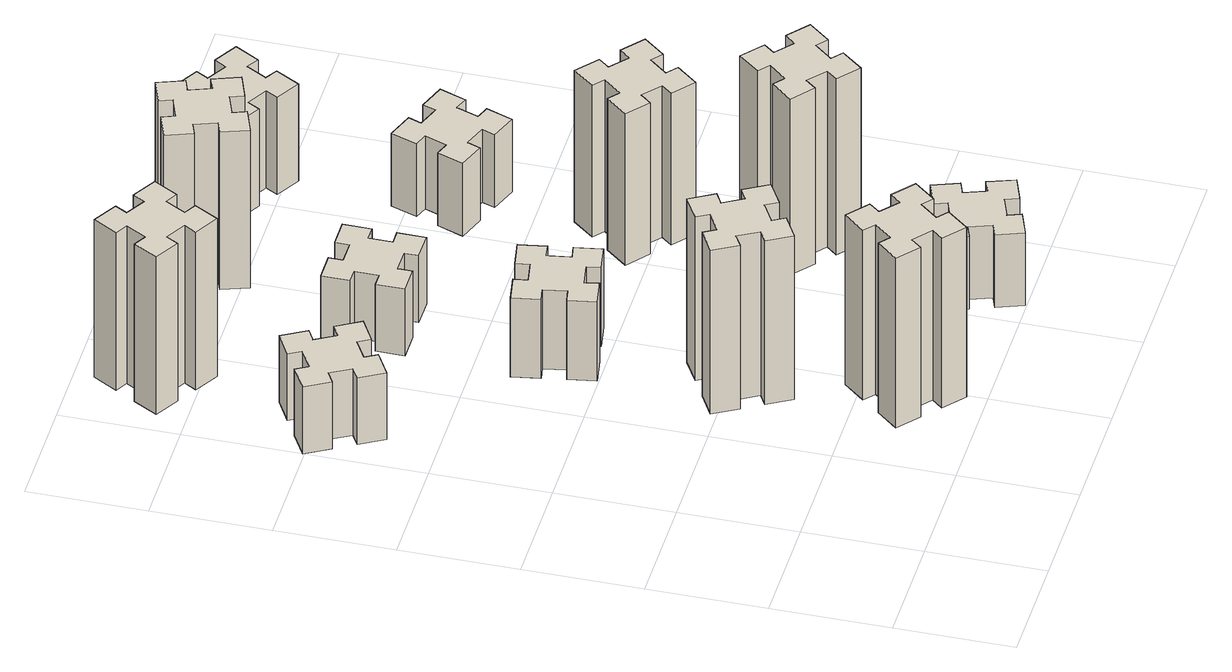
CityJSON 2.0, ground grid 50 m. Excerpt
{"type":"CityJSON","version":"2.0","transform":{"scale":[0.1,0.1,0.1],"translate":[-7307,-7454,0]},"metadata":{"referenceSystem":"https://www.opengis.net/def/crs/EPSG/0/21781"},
"CityObjects":{
"building1":{"type":"Building","attributes":{"class":"1000","function":"1000","usage":"1000","yearOfConstruction":2016,"roofType":"1000","measuredHeight":33,"storeysAboveGround":30,"storeysBelowGround":0},"geometry":[{"type":"Solid","lod":"1","boundaries":[[[[0,1,2,3,4,5,6,7,8,9,10,11,12,13,14,15,16,17,18,19]],[[17,16,20,21]],[[16,15,22,20]],[[15,14,23,22]],[[14,13,24,23]],[[13,12,25,24]],[[12,11,26,25]],[[11,10,27,26]],[[10,9,28,27]],[[9,8,29,28]],[[8,7,30,29]],[[7,6,31,30]],[[6,5,32,31]],[[5,4,33,32]],[[4,3,34,33]],[[3,2,35,34]],[[2,1,36,35]],[[1,0,37,36]],[[0,19,38,37]],[[19,18,39,38]],[[18,17,21,39]],[[24,25,26,27,28,29,30,31,32,33,34,35,36,37,38,39,21,20,22,23]]]]}]},
"building2":{"type":"Building","attributes":{"class":"1000","function":"1000","usage":"1000","yearOfConstruction":2016,"roofType":"1000","measuredHeight":84,"storeysAboveGround":30,"storeysBelowGround":0},"geometry":[{"type":"Solid","lod":"1","boundaries":[[[[40,41,42,43,44,45,46,47,48,49,50,51,52,53,54,55,56,57,58,59]],[[57,56,60,61]],[[56,55,62,60]],[[55,54,63,62]],[[54,53,64,63]],[[53,52,65,64]],[[52,51,66,65]],[[51,50,67,66]],[[50,49,68,67]],[[49,48,69,68]],[[48,47,70,69]],[[47,46,71,70]],[[46,45,72,71]],[[45,44,73,72]],[[44,43,74,73]],[[43,42,75,74]],[[42,41,76,75]],[[41,40,77,76]],[[40,59,78,77]],[[59,58,79,78]],[[58,57,61,79]],[[64,65,66,67,68,69,70,71,72,73,74,75,76,77,78,79,61,60,62,63]]]]}]},
"building3":{"type":"Building","attributes":{"class":"1000","function":"1000","usage":"1000","yearOfConstruction":2016,"roofType":"1000","measuredHeight":81,"storeysAboveGround":30,"storeysBelowGround":0},"geometry":[{"type":"Solid","lod":"1","boundaries":[[[[80,81,82,83,84,85,86,87,88,89,90,91,92,93,94,95,96,97,98,99]],[[97,96,100,101]],[[96,95,102,100]],[[95,94,103,102]],[[94,93,104,103]],[[93,92,105,104]],[[92,91,106,105]],[[91,90,107,106]],[[90,89,108,107]],[[89,88,109,108]],[[88,87,110,109]],[[87,86,111,110]],[[86,85,112,111]],[[85,84,113,112]],[[84,83,114,113]],[[83,82,115,114]],[[82,81,116,115]],[[81,80,117,116]],[[80,99,118,117]],[[99,98,119,118]],[[98,97,101,119]],[[104,105,106,107,108,109,110,111,112,113,114,115,116,117,118,119,101,100,102,103]]]]}]},
"building4":{"type":"Building","attributes":{"class":"1000","function":"1000","usage":"1000","yearOfConstruction":2016,"roofType":"1000","measuredHeight":78,"storeysAboveGround":30,"storeysBelowGround":0},"geometry":[{"type":"Solid","lod":"1","boundaries":[[[[120,121,122,123,124,125,126,127,128,129,130,131,132,133,134,135,136,137,138,139]],[[137,136,140,141]],[[136,135,142,140]],[[135,134,143,142]],[[134,133,144,143]],[[133,132,145,144]],[[132,131,146,145]],[[131,130,147,146]],[[130,129,148,147]],[[129,128,149,148]],[[128,127,150,149]],[[127,126,151,150]],[[126,125,152,151]],[[125,124,153,152]],[[124,123,154,153]],[[123,122,155,154]],[[122,121,156,155]],[[121,120,157,156]],[[120,139,158,157]],[[139,138,159,158]],[[138,137,141,159]],[[144,145,146,147,148,149,150,151,152,153,154,155,156,157,158,159,141,140,142,143]]]]}]},
"building5":{"type":"Building","attributes":{"class":"1000","function":"1000","usage":"1000","yearOfConstruction":2016,"roofType":"1000","measuredHeight":39,"storeysAboveGround":30,"storeysBelowGround":0},"geometry":[{"type":"Solid","lod":"1","boundaries":[[[[160,161,162,163,164,165,166,167,168,169,170,171,172,173,174,175,176,177,178,179]],[[177,176,180,181]],[[176,175,182,180]],[[175,174,183,182]],[[174,173,184,183]],[[173,172,185,184]],[[172,171,186,185]],[[171,170,187,186]],[[170,169,188,187]],[[169,168,189,188]],[[168,167,190,189]],[[167,166,191,190]],[[166,165,192,191]],[[165,164,193,192]],[[164,163,194,193]],[[163,162,195,194]],[[162,161,196,195]],[[161,160,197,196]],[[160,179,198,197]],[[179,178,199,198]],[[178,177,181,199]],[[184,185,186,187,188,189,190,191,192,193,194,195,196,197,198,199,181,180,182,183]]]]}]},
"building6":{"type":"Building","attributes":{"class":"1000","function":"1000","usage":"1000","yearOfConstruction":2016,"roofType":"1000","measuredHeight":33,"storeysAboveGround":30,"storeysBelowGround":0},"geometry":[{"type":"Solid","lod":"1","boundaries":[[[[200,201,202,203,204,205,206,207,208,209,210,211,212,213,214,215,216,217,218,219]],[[217,216,220,221]],[[216,215,222,220]],[[215,214,223,222]],[[214,213,224,223]],[[213,212,225,224]],[[212,211,226,225]],[[211,210,227,226]],[[210,209,228,227]],[[209,208,229,228]],[[208,207,230,229]],[[207,206,231,230]],[[206,205,232,231]],[[205,204,233,232]],[[204,203,234,233]],[[203,202,235,234]],[[202,201,236,235]],[[201,200,237,236]],[[200,219,238,237]],[[219,218,239,238]],[[218,217,221,239]],[[224,225,226,227,228,229,230,231,232,233,234,235,236,237,238,239,221,220,222,223]]]]}]},
"building7":{"type":"Building","attributes":{"class":"1000","function":"1000","usage":"1000","yearOfConstruction":2016,"roofType":"1000","measuredHeight":36,"storeysAboveGround":30,"storeysBelowGround":0},"geometry":[{"type":"Solid","lod":"1","boundaries":[[[[240,241,242,243,244,245,246,247,248,249,250,251,252,253,254,255,256,257,258,259]],[[257,256,260,261]],[[256,255,262,260]],[[255,254,263,262]],[[254,253,264,263]],[[253,252,265,264]],[[252,251,266,265]],[[251,250,267,266]],[[250,249,268,267]],[[249,248,269,268]],[[248,247,270,269]],[[247,246,271,270]],[[246,245,272,271]],[[245,244,273,272]],[[244,243,274,273]],[[243,242,275,274]],[[242,241,276,275]],[[241,240,277,276]],[[240,259,278,277]],[[259,258,279,278]],[[258,257,261,279]],[[264,265,266,267,268,269,270,271,272,273,274,275,276,277,278,279,261,260,262,263]]]]}]},
"building8":{"type":"Building","attributes":{"class":"1000","function":"1000","usage":"1000","yearOfConstruction":2016,"roofType":"1000","measuredHeight":78,"storeysAboveGround":30,"storeysBelowGround":0},"geometry":[{"type":"Solid","lod":"1","boundaries":[[[[280,281,282,283,284,285,286,287,288,289,290,291,292,293,294,295,296,297,298,299]],[[297,296,300,301]],[[296,295,302,300]],[[295,294,303,302]],[[294,293,304,303]],[[293,292,305,304]],[[292,291,306,305]],[[291,290,307,306]],[[290,289,308,307]],[[289,288,309,308]],[[288,287,310,309]],[[287,286,311,310]],[[286,285,312,311]],[[285,284,313,312]],[[284,283,314,313]],[[283,282,315,314]],[[282,281,316,315]],[[281,280,317,316]],[[280,299,318,317]],[[299,298,319,318]],[[298,297,301,319]],[[304,305,306,307,308,309,310,311,312,313,314,315,316,317,318,319,301,300,302,303]]]]}]},
"building9":{"type":"Building","attributes":{"class":"1000","function":"1000","usage":"1000","yearOfConstruction":2016,"roofType":"1000","measuredHeight":87,"storeysAboveGround":30,"storeysBelowGround":0},"geometry":[{"type":"Solid","lod":"1","boundaries":[[[[320,321,322,323,324,325,326,327,328,329,330,331,332,333,334,335,336,337,338,339]],[[337,336,340,341]],[[336,335,342,340]],[[335,334,343,342]],[[334,333,344,343]],[[333,332,345,344]],[[332,331,346,345]],[[331,330,347,346]],[[330,329,348,347]],[[329,328,349,348]],[[328,327,350,349]],[[327,326,351,350]],[[326,325,352,351]],[[325,324,353,352]],[[324,323,354,353]],[[323,322,355,354]],[[322,321,356,355]],[[321,320,357,356]],[[320,339,358,357]],[[339,338,359,358]],[[338,337,341,359]],[[344,345,346,347,348,349,350,351,352,353,354,355,356,357,358,359,341,340,342,343]]]]}]},
"building10":{"type":"Building","attributes":{"class":"1000","function":"1000","usage":"1000","yearOfConstruction":2016,"roofType":"1000","measuredHeight":75,"storeysAboveGround":30,"storeysBelowGround":0},"geometry":[{"type":"Solid","lod":"1","boundaries":[[[[360,361,362,363,364,365,366,367,368,369,370,371,372,373,374,375,376,377,378,379]],[[377,376,380,381]],[[376,375,382,380]],[[375,374,383,382]],[[374,373,384,383]],[[373,372,385,384]],[[372,371,386,385]],[[371,370,387,386]],[[370,369,388,387]],[[369,368,389,388]],[[368,367,390,389]],[[367,366,391,390]],[[366,365,392,391]],[[365,364,393,392]],[[364,363,394,393]],[[363,362,395,394]],[[362,361,396,395]],[[361,360,397,396]],[[360,379,398,397]],[[379,378,399,398]],[[378,377,381,399]],[[384,385,386,387,388,389,390,391,392,393,394,395,396,397,398,399,381,380,382,383]]]]}]},
"building11":{"type":"Building","attributes":{"class":"1000","function":"1000","usage":"1000","yearOfConstruction":2016,"roofType":"1000","measuredHeight":36,"storeysAboveGround":30,"storeysBelowGround":0},"geometry":[{"type":"Solid","lod":"1","boundaries":[[[[400,401,402,403,404,405,406,407,408,409,410,411,412,413,414,415,416,417,418,419]],[[417,416,420,421]],[[416,415,422,420]],[[415,414,423,422]],[[414,413,424,423]],[[413,412,425,424]],[[412,411,426,425]],[[411,410,427,426]],[[410,409,428,427]],[[409,408,429,428]],[[408,407,430,429]],[[407,406,431,430]],[[406,405,432,431]],[[405,404,433,432]],[[404,403,434,433]],[[403,402,435,434]],[[402,401,436,435]],[[401,400,437,436]],[[400,419,438,437]],[[419,418,439,438]],[[418,417,421,439]],[[424,425,426,427,428,429,430,431,432,433,434,435,436,437,438,439,421,420,422,423]]]]}]},
"building12":{"type":"Building","attributes":{"class":"1000","function":"1000","usage":"1000","yearOfConstruction":2016,"roofType":"1000","measuredHeight":48,"storeysAboveGround":30,"storeysBelowGround":0},"geometry":[{"type":"Solid","lod":"1","boundaries":[[[[440,441,442,443,444,445,446,447,448,449,450,451,452,453,454,455,456,457,458,459]],[[457,456,460,461]],[[456,455,462,460]],[[455,454,463,462]],[[454,453,464,463]],[[453,452,465,464]],[[452,451,466,465]],[[451,450,467,466]],[[450,449,468,467]],[[449,448,469,468]],[[448,447,470,469]],[[447,446,471,470]],[[446,445,472,471]],[[445,444,473,472]],[[444,443,474,473]],[[443,442,475,474]],[[442,441,476,475]],[[441,440,477,476]],[[440,459,478,477]],[[459,458,479,478]],[[458,457,461,479]],[[464,465,466,467,468,469,470,471,472,473,474,475,476,477,478,479,461,460,462,463]]]]}]}
},
"vertices":[
[115,2434,0],[165,2347,0],[113,2317,0],[173,2213,0],[277,2273,0],[247,2325,0],[334,2375,0],[364,2323,0],[468,2383,0],[408,2487,0],[356,2457,0],[306,2544,0],[358,2574,0],[298,2678,0],[194,2618,0],[224,2566,0],[137,2516,0],[107,2568,0],[3,2508,0],[63,2404,0],[137,2516,330],[107,2568,330],[224,2566,330],[194,2618,330],[298,2678,330],[358,2574,330],[306,2544,330],[356,2457,330],[408,2487,330],[468,2383,330],[364,2323,330],[334,2375,330],[247,2325,330],[277,2273,330],[173,2213,330],[113,2317,330],[165,2347,330],[115,2434,330],[63,2404,330],[3,2508,330],
[866,273,0],[943,209,0],[904,163,0],[996,86,0],[1073,178,0],[1027,216,0],[1092,293,0],[1138,254,0],[1215,346,0],[1123,423,0],[1084,377,0],[1008,442,0],[1046,488,0],[954,565,0],[877,473,0],[923,434,0],[859,358,0],[813,396,0],[736,304,0],[828,227,0],[859,358,840],[813,396,840],[923,434,840],[877,473,840],[954,565,840],[1046,488,840],[1008,442,840],[1084,377,840],[1123,423,840],[1215,346,840],[1138,254,840],[1092,293,840],[1027,216,840],[1073,178,840],[996,86,840],[904,163,840],[943,209,840],[866,273,840],[828,227,840],[736,304,840],
[996,977,0],[946,1064,0],[998,1094,0],[938,1198,0],[834,1138,0],[864,1086,0],[777,1036,0],[747,1088,0],[643,1028,0],[703,924,0],[755,954,0],[805,867,0],[753,837,0],[813,733,0],[917,793,0],[887,845,0],[974,895,0],[1004,843,0],[1108,903,0],[1048,1007,0],[974,895,810],[1004,843,810],[887,845,810],[917,793,810],[813,733,810],[753,837,810],[805,867,810],[755,954,810],[703,924,810],[643,1028,810],[747,1088,810],[777,1036,810],[864,1086,810],[834,1138,810],[938,1198,810],[998,1094,810],[946,1064,810],[996,977,810],[1048,1007,810],[1108,903,810],
[265,3284,0],[215,3197,0],[163,3227,0],[103,3123,0],[207,3063,0],[237,3115,0],[324,3065,0],[294,3013,0],[398,2953,0],[458,3057,0],[406,3087,0],[456,3174,0],[508,3144,0],[568,3248,0],[464,3308,0],[434,3256,0],[347,3306,0],[377,3358,0],[273,3418,0],[213,3314,0],[347,3306,780],[377,3358,780],[434,3256,780],[464,3308,780],[568,3248,780],[508,3144,780],[456,3174,780],[406,3087,780],[458,3057,780],[398,2953,780],[294,3013,780],[324,3065,780],[237,3115,780],[207,3063,780],[103,3123,780],[163,3227,780],[215,3197,780],[265,3284,780],[213,3314,780],[273,3418,780],
[905,1822,0],[807,1805,0],[797,1864,0],[678,1843,0],[699,1725,0],[758,1735,0],[776,1637,0],[717,1627,0],[737,1508,0],[856,1529,0],[845,1588,0],[944,1606,0],[954,1547,0],[1072,1567,0],[1051,1686,0],[992,1675,0],[975,1774,0],[1034,1784,0],[1013,1902,0],[895,1881,0],[975,1774,390],[1034,1784,390],[992,1675,390],[1051,1686,390],[1072,1567,390],[954,1547,390],[944,1606,390],[845,1588,390],[856,1529,390],[737,1508,390],[717,1627,390],[776,1637,390],[758,1735,390],[699,1725,390],[678,1843,390],[797,1864,390],[807,1805,390],[905,1822,390],[895,1881,390],[1013,1902,390],
[765,2495,0],[765,2395,0],[705,2395,0],[705,2275,0],[825,2275,0],[825,2335,0],[925,2335,0],[925,2275,0],[1045,2275,0],[1045,2395,0],[985,2395,0],[985,2495,0],[1045,2495,0],[1045,2615,0],[925,2615,0],[925,2555,0],[825,2555,0],[825,2615,0],[705,2615,0],[705,2495,0],[825,2555,330],[825,2615,330],[925,2555,330],[925,2615,330],[1045,2615,330],[1045,2495,330],[985,2495,330],[985,2395,330],[1045,2395,330],[1045,2275,330],[925,2275,330],[925,2335,330],[825,2335,330],[825,2275,330],[705,2275,330],[705,2395,330],[765,2395,330],[765,2495,330],[705,2495,330],[705,2615,330],
[1706,105,0],[1800,139,0],[1820,83,0],[1933,124,0],[1892,237,0],[1836,216,0],[1802,310,0],[1858,330,0],[1817,443,0],[1704,402,0],[1725,346,0],[1631,312,0],[1610,368,0],[1497,327,0],[1539,214,0],[1595,235,0],[1629,141,0],[1573,120,0],[1614,7,0],[1727,49,0],[1629,141,360],[1573,120,360],[1595,235,360],[1539,214,360],[1497,327,360],[1610,368,360],[1631,312,360],[1725,346,360],[1704,402,360],[1817,443,360],[1858,330,360],[1802,310,360],[1836,216,360],[1892,237,360],[1933,124,360],[1820,83,360],[1800,139,360],[1706,105,360],[1727,49,360],[1614,7,360],
[1066,3065,0],[1160,3099,0],[1180,3043,0],[1293,3084,0],[1252,3197,0],[1196,3176,0],[1162,3270,0],[1218,3290,0],[1177,3403,0],[1064,3362,0],[1085,3306,0],[991,3272,0],[970,3328,0],[857,3287,0],[899,3174,0],[955,3195,0],[989,3101,0],[933,3080,0],[974,2967,0],[1087,3009,0],[989,3101,780],[933,3080,780],[955,3195,780],[899,3174,780],[857,3287,780],[970,3328,780],[991,3272,780],[1085,3306,780],[1064,3362,780],[1177,3403,780],[1218,3290,780],[1162,3270,780],[1196,3176,780],[1252,3197,780],[1293,3084,780],[1180,3043,780],[1160,3099,780],[1066,3065,780],[1087,3009,780],[974,2967,780],
[1867,856,0],[1932,933,0],[1978,894,0],[2055,986,0],[1963,1063,0],[1924,1017,0],[1848,1082,0],[1886,1128,0],[1794,1205,0],[1717,1113,0],[1763,1074,0],[1699,998,0],[1653,1036,0],[1576,944,0],[1668,867,0],[1706,913,0],[1783,849,0],[1744,803,0],[1836,726,0],[1913,818,0],[1783,849,870],[1744,803,870],[1706,913,870],[1668,867,870],[1576,944,870],[1653,1036,870],[1699,998,870],[1763,1074,870],[1717,1113,870],[1794,1205,870],[1886,1128,870],[1848,1082,870],[1924,1017,870],[1963,1063,870],[2055,986,870],[1978,894,870],[1932,933,870],[1867,856,870],[1913,818,870],[1836,726,870],
[1606,1553,0],[1683,1489,0],[1644,1443,0],[1736,1366,0],[1813,1458,0],[1767,1496,0],[1832,1573,0],[1878,1534,0],[1955,1626,0],[1863,1703,0],[1824,1657,0],[1748,1722,0],[1786,1768,0],[1694,1845,0],[1617,1753,0],[1663,1714,0],[1599,1638,0],[1553,1676,0],[1476,1584,0],[1568,1507,0],[1599,1638,750],[1553,1676,750],[1663,1714,750],[1617,1753,750],[1694,1845,750],[1786,1768,750],[1748,1722,750],[1824,1657,750],[1863,1703,750],[1955,1626,750],[1878,1534,750],[1832,1573,750],[1767,1496,750],[1813,1458,750],[1736,1366,750],[1644,1443,750],[1683,1489,750],[1606,1553,750],[1568,1507,750],[1476,1584,750],
[1629,2430,0],[1595,2336,0],[1539,2357,0],[1497,2244,0],[1610,2203,0],[1631,2259,0],[1725,2225,0],[1704,2169,0],[1817,2127,0],[1858,2240,0],[1802,2261,0],[1836,2355,0],[1892,2334,0],[1933,2447,0],[1820,2488,0],[1800,2432,0],[1706,2466,0],[1727,2522,0],[1614,2563,0],[1573,2450,0],[1706,2466,360],[1727,2522,360],[1800,2432,360],[1820,2488,360],[1933,2447,360],[1892,2334,360],[1836,2355,360],[1802,2261,360],[1858,2240,360],[1817,2127,360],[1704,2169,360],[1725,2225,360],[1631,2259,360],[1610,2203,360],[1497,2244,360],[1539,2357,360],[1595,2336,360],[1629,2430,360],[1573,2450,360],[1614,2563,360],
[1517,3115,0],[1604,3065,0],[1574,3013,0],[1678,2953,0],[1738,3057,0],[1686,3087,0],[1736,3174,0],[1788,3144,0],[1848,3248,0],[1744,3308,0],[1714,3256,0],[1627,3306,0],[1657,3358,0],[1553,3418,0],[1493,3314,0],[1545,3284,0],[1495,3197,0],[1443,3227,0],[1383,3123,0],[1487,3063,0],[1495,3197,480],[1443,3227,480],[1545,3284,480],[1493,3314,480],[1553,3418,480],[1657,3358,480],[1627,3306,480],[1714,3256,480],[1744,3308,480],[1848,3248,480],[1788,3144,480],[1736,3174,480],[1686,3087,480],[1738,3057,480],[1678,2953,480],[1574,3013,480],[1604,3065,480],[1517,3115,480],[1487,3063,480],[1383,3123,480]
]}
